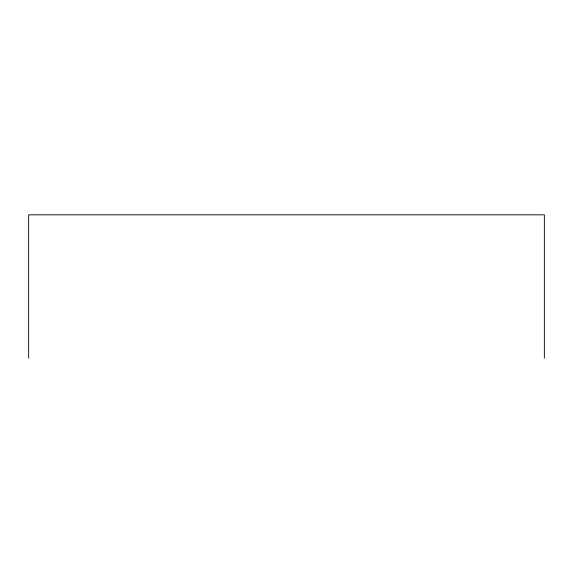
<?xml version="1.0" encoding="UTF-8"?>
<svg xmlns="http://www.w3.org/2000/svg" width="573" height="573" viewBox="0 0 573 573"><rect width="100%" height="100%" fill="white"/><g stroke="black" fill="none" stroke-linecap="round" stroke-linejoin="round"><path stroke-width="0.86" d="M544.35 358.175L544.35 214.825L28.65 214.825L28.65 358.175"/></g></svg>
